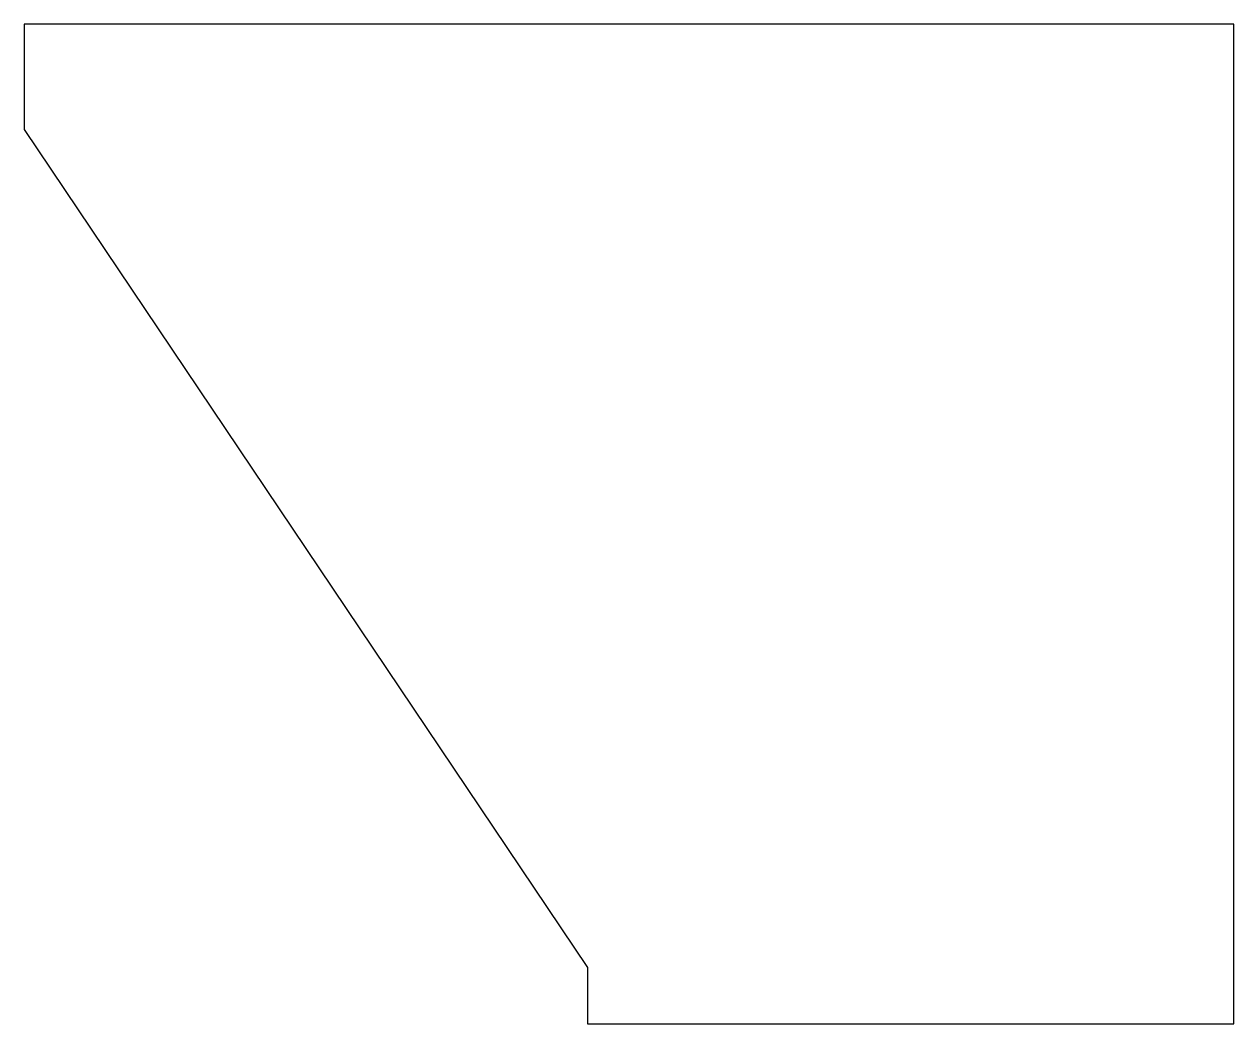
# Model space of a CAD drawing. Header units: millimetres. Extents: x -135 to 333, y -19 to 368.
import ezdxf

# ---------------------------------------------------------------- set-up
doc = ezdxf.new("R2010")
doc.units = ezdxf.units.MM
doc.linetypes.add('K5LT_BASIC', pattern=[0])
doc.layers.add('Системный слой', color=7, linetype='Continuous')

msp = doc.modelspace()

# ---------------------------------------------------------------- linework, layer by layer
at = {"layer": 'Системный слой', "color": 150, "linetype": 'K5LT_BASIC', "lineweight": 30}
for p, q in [((332.96, 367.88), (-135.04, 367.88)), ((332.96, 367.88), (-135.04, 367.88)), ((-135.04, 367.88), (-135.04, 367.88)), ((-135.04, 367.88), (-135.04, 327.88)), ((332.96, 327.88), (332.96, 367.88)), ((332.96, 367.88), (332.96, 367.88)), ((-135.04, 327.88), (-135.04, 327.11)), ((332.96, 327.11), (332.96, 327.88)), ((-135.04, 327.11), (82.96, 2.81)), ((332.96, 2.81), (332.96, 327.11)), ((82.96, 2.81), (82.96, 1.08)), ((82.96, 1.08), (82.96, -18.92)), ((332.96, 1.08), (332.96, 2.81)), ((332.96, -18.92), (332.96, 1.08)), ((82.96, -18.92), (332.96, -18.92))]:
    msp.add_line(p, q, dxfattribs=at)

doc.saveas('drawing.dxf')
